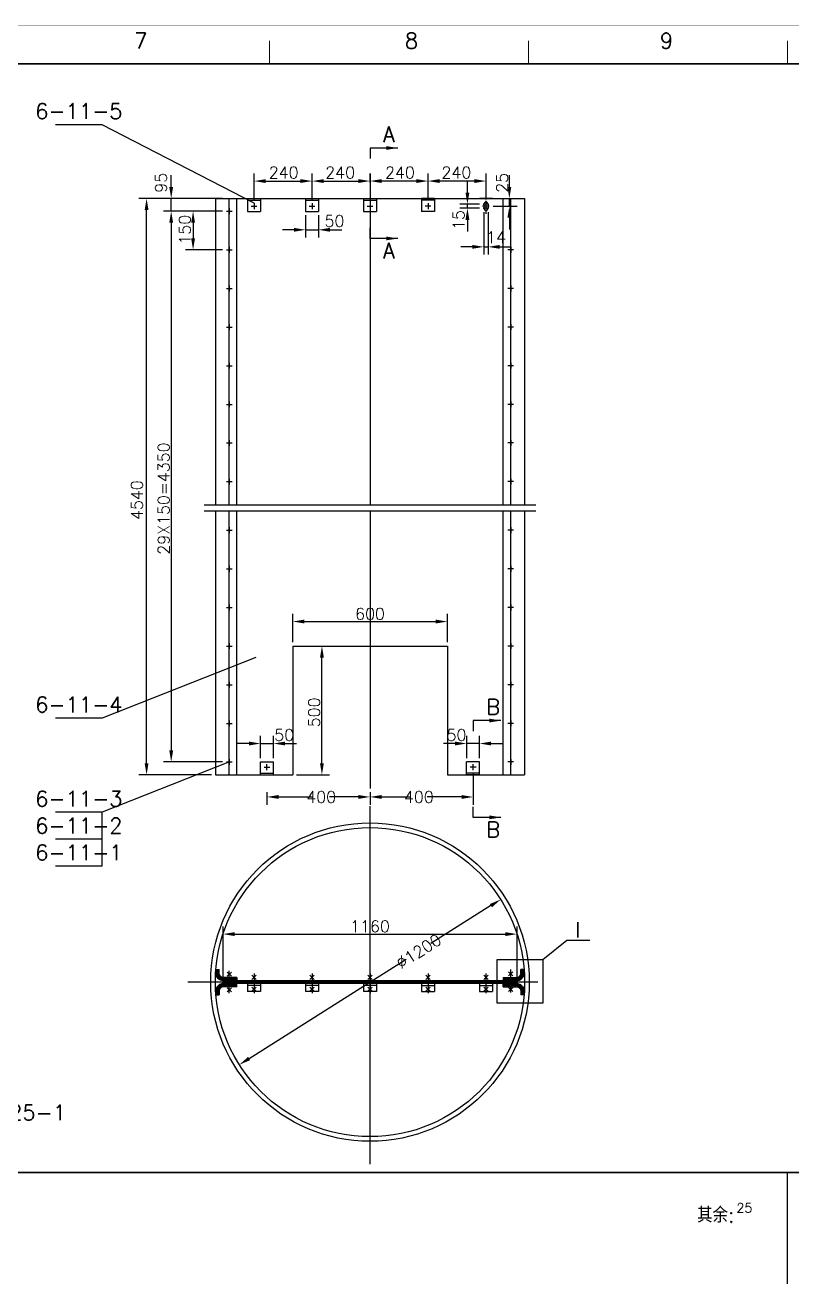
# Model space of a CAD drawing. Extents: x 49444 to 186345, y 41039 to 59803.
# Drawn here: x 114594 to 117569, y 52087 to 56948 of the extents above; entities that cross this region are included whole.
import ezdxf
from ezdxf.enums import TextEntityAlignment as Align

# ---------------------------------------------------------------- set-up
doc = ezdxf.new("R2010")
doc.units = 0
doc.header["$LTSCALE"] = 60
doc.header["$MEASUREMENT"] = 0
doc.header["$PDMODE"] = 3
doc.header["$PDSIZE"] = 0.001
doc.layers.get('0').update_dxf_attribs({"linetype": 'CONTINUOUS'})
doc.layers.get('DEFPOINTS').update_dxf_attribs({"linetype": 'CONTINUOUS'})
doc.styles.get("Standard").update_dxf_attribs({"font": 'txt.shx', "bigfont": 'hztxt.shx'})
doc.dimstyles.get("Standard").update_dxf_attribs({"dimtxt": 0.18, "dimasz": 0.18, "dimexe": 0.18, "dimexo": 0.0625, "dimgap": 0.09, "dimtad": 0, "dimtih": 1, "dimtoh": 1, "dimdec": 4, "dimzin": 0, "dimdsep": 46, "dimtxsty": 'Standard', "dimcen": 0.09, "dimadec": 0, "dimazin": 0, "dimtfac": 1, "dimtdec": 4, "dimtofl": 0, "dimtmove": 0, "dimatfit": 3, "dimfxl": 0, "dimtolj": 1, "dimtzin": 0, "dimarcsym": 0})
doc.dimstyles.new('STANDARD$0', dxfattribs={"dimtxt": 3, "dimasz": 3, "dimexe": 2, "dimexo": 1, "dimgap": 0.5, "dimtad": 1, "dimdec": 0, "dimzin": 0, "dimdsep": 46, "dimtxsty": 'Standard', "dimcen": 1, "dimclrd": 256, "dimclre": 256, "dimclrt": 256, "dimadec": 0, "dimazin": 0, "dimtfac": 1.5, "dimtdec": 3, "dimtix": 1, "dimtmove": 0, "dimatfit": 2, "dimfxl": 0, "dimtolj": 1, "dimarcsym": 0})

# ---------------------------------------------------------------- blocks, each defined once
blk = doc.blocks.new('*D196')
at = {"lineweight": -2}
for p, q in [((116473.1, 56319.7), (116473.1, 56364.7)), ((116413.2, 56274.7), (116503.1, 56274.7)), ((116473.1, 56244.7), (116473.1, 56274.7)), ((116409.7, 56244.7), (116503.1, 56244.7)), ((116473.1, 56199.7), (116473.1, 56154.7))]:
    blk.add_line(p, q, dxfattribs=at)
for points in [[(116465.6, 56319.7), (116480.6, 56319.7), (116473.1, 56274.7)], [(116465.6, 56199.7), (116480.6, 56199.7), (116473.1, 56244.7)]]:
    blk.add_solid(points)
at = {"layer": 'DEFPOINTS', "color": 0}
for p in [(116398.2, 56274.7), (116473.1, 56274.7), (116394.7, 56244.7)]:
    blk.add_point(p, dxfattribs=at)
at = {"insert": (116445.2, 56335.5), "char_height": 45, "attachment_point": 5, "rotation": 90}
blk.add_mtext('\\A1;25', dxfattribs=at)
blk = doc.blocks.new('*D195')
at = {"lineweight": -2}
for p, q in [((116374.4, 56221.7), (116374.4, 56056.9)), ((116390.4, 56221.7), (116390.4, 56056.9)), ((116329.4, 56086.9), (116284.4, 56086.9)), ((116374.4, 56086.9), (116390.4, 56086.9)), ((116435.4, 56086.9), (116480.4, 56086.9))]:
    blk.add_line(p, q, dxfattribs=at)
for points in [[(116329.4, 56094.4), (116329.4, 56079.4), (116374.4, 56086.9)], [(116435.4, 56094.4), (116435.4, 56079.4), (116390.4, 56086.9)]]:
    blk.add_solid(points)
at = {"layer": 'DEFPOINTS', "color": 0}
for p in [(116374.4, 56236.7), (116390.4, 56236.7), (116390.4, 56086.9)]:
    blk.add_point(p, dxfattribs=at)
at = {"insert": (116421.6, 56124.3), "char_height": 45, "attachment_point": 5}
blk.add_mtext('\\A1;14', dxfattribs=at)
blk = doc.blocks.new('*D194')
at = {"lineweight": -2}
for p, q in [((116310.3, 56297.7), (116310.3, 56342.7)), ((116356.7, 56252.7), (116280.3, 56252.7)), ((116310.3, 56236.7), (116310.3, 56252.7)), ((116356.7, 56236.7), (116280.3, 56236.7)), ((116310.3, 56191.7), (116310.3, 56146.7))]:
    blk.add_line(p, q, dxfattribs=at)
for points in [[(116302.8, 56297.7), (116317.8, 56297.7), (116310.3, 56252.7)], [(116302.8, 56191.7), (116317.8, 56191.7), (116310.3, 56236.7)]]:
    blk.add_solid(points)
at = {"layer": 'DEFPOINTS', "color": 0}
for p in [(116310.3, 56252.7), (116371.7, 56252.7), (116371.7, 56236.7)]:
    blk.add_point(p, dxfattribs=at)
at = {"insert": (116275.9, 56191.1), "char_height": 45, "attachment_point": 5, "rotation": 90}
blk.add_mtext('\\A1;15', dxfattribs=at)
blk = doc.blocks.new('*D168')
at = {"lineweight": -2}
for p, q in [((116332.4, 54040.5), (116332.4, 53920.8)), ((115932.4, 53969), (115932.4, 53920.8)), ((115977.4, 53950.8), (116089.4, 53950.8)), ((116287.4, 53950.8), (116154.3, 53950.8))]:
    blk.add_line(p, q, dxfattribs=at)
for points in [[(115977.4, 53958.3), (115977.4, 53943.3), (115932.4, 53950.8)], [(116287.4, 53958.3), (116287.4, 53943.3), (116332.4, 53950.8)]]:
    blk.add_solid(points)
at = {"layer": 'DEFPOINTS', "color": 0}
for p in [(116332.4, 54055.5), (115932.4, 53984), (115932.4, 53950.8)]:
    blk.add_point(p, dxfattribs=at)
at = {"insert": (116121.8, 53950.8), "char_height": 45, "attachment_point": 5}
blk.add_mtext('\\A1;400', dxfattribs=at)
blk = doc.blocks.new('*D167')
at = {"lineweight": -2}
for p, q in [((115532.4, 53969), (115532.4, 53920.8)), ((115932.4, 53969), (115932.4, 53920.8)), ((115577.4, 53950.8), (115710.5, 53950.8)), ((115887.4, 53950.8), (115775.4, 53950.8))]:
    blk.add_line(p, q, dxfattribs=at)
for points in [[(115577.4, 53958.3), (115577.4, 53943.3), (115532.4, 53950.8)], [(115887.4, 53958.3), (115887.4, 53943.3), (115932.4, 53950.8)]]:
    blk.add_solid(points)
at = {"layer": 'DEFPOINTS', "color": 0}
for p in [(115532.4, 53984), (115932.4, 53984), (115932.4, 53950.8)]:
    blk.add_point(p, dxfattribs=at)
at = {"insert": (115742.9, 53950.8), "char_height": 45, "attachment_point": 5}
blk.add_mtext('\\A1;400', dxfattribs=at)
blk = doc.blocks.new('*D166')
at = {"lineweight": -2}
for p, q in [((116262.4, 54158.3), (116217.4, 54158.3)), ((116307.4, 54101.7), (116307.4, 54188.3)), ((116357.4, 54158.3), (116307.4, 54158.3)), ((116357.4, 54101.7), (116357.4, 54188.3)), ((116402.4, 54158.3), (116447.4, 54158.3))]:
    blk.add_line(p, q, dxfattribs=at)
for points in [[(116262.4, 54165.8), (116262.4, 54150.8), (116307.4, 54158.3)], [(116402.4, 54165.8), (116402.4, 54150.8), (116357.4, 54158.3)]]:
    blk.add_solid(points)
at = {"layer": 'DEFPOINTS', "color": 0}
for p in [(116307.4, 54158.3), (116307.4, 54086.7), (116357.4, 54086.7)]:
    blk.add_point(p, dxfattribs=at)
at = {"insert": (116267.9, 54191.1), "char_height": 45, "attachment_point": 5}
blk.add_mtext('\\A1;50', dxfattribs=at)
blk = doc.blocks.new('*D165')
at = {"lineweight": -2}
for p, q in [((115462.4, 54158.3), (115417.4, 54158.3)), ((115507.4, 54101.7), (115507.4, 54188.3)), ((115507.4, 54158.3), (115557.4, 54158.3)), ((115557.4, 54101.7), (115557.4, 54188.3)), ((115602.4, 54158.3), (115647.4, 54158.3))]:
    blk.add_line(p, q, dxfattribs=at)
for points in [[(115462.4, 54165.8), (115462.4, 54150.8), (115507.4, 54158.3)], [(115602.4, 54165.8), (115602.4, 54150.8), (115557.4, 54158.3)]]:
    blk.add_solid(points)
at = {"layer": 'DEFPOINTS', "color": 0}
for p in [(115557.4, 54158.3), (115507.4, 54086.7), (115557.4, 54086.7)]:
    blk.add_point(p, dxfattribs=at)
at = {"insert": (115599.6, 54191.1), "char_height": 45, "attachment_point": 5}
blk.add_mtext('\\A1;50', dxfattribs=at)
blk = doc.blocks.new('*D164')
at = {"lineweight": -2}
for p, q in [((115647.4, 54536.7), (115775.8, 54536.7)), ((115745.8, 54081.7), (115745.8, 54491.7)), ((115647.4, 54036.7), (115775.8, 54036.7))]:
    blk.add_line(p, q, dxfattribs=at)
for points in [[(115738.3, 54491.7), (115753.3, 54491.7), (115745.8, 54536.7)], [(115738.3, 54081.7), (115753.3, 54081.7), (115745.8, 54036.7)]]:
    blk.add_solid(points)
at = {"layer": 'DEFPOINTS', "color": 0}
for p in [(115632.4, 54536.7), (115745.8, 54536.7), (115632.4, 54036.7)]:
    blk.add_point(p, dxfattribs=at)
at = {"insert": (115715.7, 54279.2), "char_height": 45, "attachment_point": 5, "rotation": 90}
blk.add_mtext('\\A1;500', dxfattribs=at)
blk = doc.blocks.new('*D163')
at = {"lineweight": -2}
for p, q in [((115632.4, 54551.7), (115632.4, 54662)), ((116232.4, 54551.7), (116232.4, 54662)), ((115677.4, 54632), (116187.4, 54632))]:
    blk.add_line(p, q, dxfattribs=at)
for points in [[(115677.4, 54639.5), (115677.4, 54624.5), (115632.4, 54632)], [(116187.4, 54639.5), (116187.4, 54624.5), (116232.4, 54632)]]:
    blk.add_solid(points)
at = {"layer": 'DEFPOINTS', "color": 0}
for p in [(116232.4, 54632), (115632.4, 54536.7), (116232.4, 54536.7)]:
    blk.add_point(p, dxfattribs=at)
at = {"insert": (115932.4, 54661.8), "char_height": 45, "attachment_point": 5}
blk.add_mtext('\\A1;600', dxfattribs=at)
blk = doc.blocks.new('*D148')
at = {"lineweight": -2}
for p, q in [((115362, 53251.9), (115362, 53448.2)), ((116502.9, 53251.9), (116502.9, 53448.2)), ((115407, 53418.2), (116457.9, 53418.2))]:
    blk.add_line(p, q, dxfattribs=at)
for points in [[(115407, 53425.7), (115407, 53410.7), (115362, 53418.2)], [(116457.9, 53425.7), (116457.9, 53410.7), (116502.9, 53418.2)]]:
    blk.add_solid(points)
at = {"layer": 'DEFPOINTS', "color": 0}
for p in [(116502.9, 53418.2), (115362, 53236.9), (116502.9, 53236.9)]:
    blk.add_point(p, dxfattribs=at)
at = {"insert": (115932.4, 53448.6), "char_height": 45, "attachment_point": 5}
blk.add_mtext('\\A1;1160', dxfattribs=at)
blk = doc.blocks.new('*D147')
at = {"color": 0, "lineweight": -2}
for p, q in [((116401.4, 53528.7), (116168.9, 53381.6)), ((115463.4, 52935.1), (116073.2, 53321))]:
    blk.add_line(p, q, dxfattribs=at)
at = {"color": 0}
for points in [[(116397.4, 53535), (116405.4, 53522.3), (116439.4, 53552.7)], [(115459.4, 52941.5), (115467.4, 52928.8), (115425.4, 52911.1)]]:
    blk.add_solid(points, dxfattribs=at)
at = {"layer": 'DEFPOINTS', "color": 0}
for p in [(116439.4, 53552.7), (115425.4, 52911.1)]:
    blk.add_point(p, dxfattribs=at)
at = {"color": 0, "insert": (116121.1, 53351.3), "char_height": 45, "attachment_point": 5, "rotation": 32.3244}
blk.add_mtext('\\A1;%%C1200', dxfattribs=at)
blk = doc.blocks.new('*D193')
at = {"lineweight": -2}
for p, q in [((115682.4, 56209.7), (115682.4, 56123.1)), ((115732.4, 56209.7), (115732.4, 56123.1)), ((115637.4, 56153.1), (115592.4, 56153.1)), ((115682.4, 56153.1), (115732.4, 56153.1)), ((115777.4, 56153.1), (115822.4, 56153.1))]:
    blk.add_line(p, q, dxfattribs=at)
for points in [[(115637.4, 56160.6), (115637.4, 56145.6), (115682.4, 56153.1)], [(115777.4, 56160.6), (115777.4, 56145.6), (115732.4, 56153.1)]]:
    blk.add_solid(points)
at = {"layer": 'DEFPOINTS', "color": 0}
for p in [(115682.4, 56224.7), (115732.4, 56224.7), (115732.4, 56153.1)]:
    blk.add_point(p, dxfattribs=at)
at = {"insert": (115794.5, 56187.3), "char_height": 45, "attachment_point": 5}
blk.add_mtext('\\A1;50', dxfattribs=at)
blk = doc.blocks.new('*D162')
at = {"lineweight": -2}
for p, q in [((115200.8, 56274.7), (115035.4, 56274.7)), ((115065.4, 54081.7), (115065.4, 56229.7)), ((115317.4, 54036.7), (115035.4, 54036.7))]:
    blk.add_line(p, q, dxfattribs=at)
for points in [[(115057.9, 56229.7), (115072.9, 56229.7), (115065.4, 56274.7)], [(115057.9, 54081.7), (115072.9, 54081.7), (115065.4, 54036.7)]]:
    blk.add_solid(points)
at = {"layer": 'DEFPOINTS', "color": 0}
for p in [(115065.4, 56274.7), (115215.8, 56274.7), (115332.4, 54036.7)]:
    blk.add_point(p, dxfattribs=at)
at = {"insert": (115027.8, 55103.3), "char_height": 45, "attachment_point": 5, "rotation": 90}
blk.add_mtext('\\A1;4540', dxfattribs=at)
blk = doc.blocks.new('*D161')
at = {"lineweight": -2}
for p, q in [((115291, 56225.3), (115131, 56225.3)), ((115161, 56180.3), (115161, 54131.6)), ((115360.2, 54086.6), (115131, 54086.6))]:
    blk.add_line(p, q, dxfattribs=at)
for points in [[(115153.5, 56180.3), (115168.5, 56180.3), (115161, 56225.3)], [(115153.5, 54131.6), (115168.5, 54131.6), (115161, 54086.6)]]:
    blk.add_solid(points)
at = {"layer": 'DEFPOINTS', "color": 0}
for p in [(115306, 56225.3), (115161, 54086.6), (115375.2, 54086.6)]:
    blk.add_point(p, dxfattribs=at)
at = {"insert": (115132, 55109.5), "char_height": 45, "attachment_point": 5, "rotation": 90}
blk.add_mtext('\\A1;29X150=4350', dxfattribs=at)
blk = doc.blocks.new('*D192')
at = {"lineweight": -2}
for p, q in [((115273, 56225.3), (115215.8, 56225.3)), ((115245.8, 56180.3), (115245.8, 56120.3)), ((115360.2, 56075.3), (115215.8, 56075.3))]:
    blk.add_line(p, q, dxfattribs=at)
for points in [[(115238.3, 56180.3), (115253.3, 56180.3), (115245.8, 56225.3)], [(115238.3, 56120.3), (115253.3, 56120.3), (115245.8, 56075.3)]]:
    blk.add_solid(points)
at = {"layer": 'DEFPOINTS', "color": 0}
for p in [(115288, 56225.3), (115245.8, 56075.3), (115375.2, 56075.3)]:
    blk.add_point(p, dxfattribs=at)
at = {"insert": (115213.8, 56153.4), "char_height": 45, "attachment_point": 5, "rotation": 90}
blk.add_mtext('\\A1;150', dxfattribs=at)
blk = doc.blocks.new('*D191')
at = {"lineweight": -2}
for p, q in [((115161, 56319.7), (115161, 56364.7)), ((115360.2, 56274.7), (115131, 56274.7)), ((115161, 56225.3), (115161, 56274.7)), ((115360.2, 56225.3), (115131, 56225.3)), ((115161, 56180.3), (115161, 56135.3))]:
    blk.add_line(p, q, dxfattribs=at)
for points in [[(115153.5, 56319.7), (115168.5, 56319.7), (115161, 56274.7)], [(115153.5, 56180.3), (115168.5, 56180.3), (115161, 56225.3)]]:
    blk.add_solid(points)
at = {"layer": 'DEFPOINTS', "color": 0}
for p in [(115161, 56274.7), (115375.2, 56274.7), (115375.2, 56225.3)]:
    blk.add_point(p, dxfattribs=at)
at = {"insert": (115121.5, 56335.8), "char_height": 45, "attachment_point": 5, "rotation": 90}
blk.add_mtext('\\A1;95', dxfattribs=at)
blk = doc.blocks.new('*D190')
at = {"lineweight": -2}
for p, q in [((116157.4, 56271), (116157.4, 56372.3)), ((116337.4, 56342.3), (116202.4, 56342.3)), ((116382.4, 56271), (116382.4, 56372.3))]:
    blk.add_line(p, q, dxfattribs=at)
for points in [[(116202.4, 56349.8), (116202.4, 56334.8), (116157.4, 56342.3)], [(116337.4, 56349.8), (116337.4, 56334.8), (116382.4, 56342.3)]]:
    blk.add_solid(points)
at = {"layer": 'DEFPOINTS', "color": 0}
for p in [(116157.4, 56342.3), (116157.4, 56256), (116382.4, 56256)]:
    blk.add_point(p, dxfattribs=at)
at = {"insert": (116267.5, 56375.4), "char_height": 45, "attachment_point": 5}
blk.add_mtext('\\A1;240', dxfattribs=at)
blk = doc.blocks.new('*D189')
at = {"lineweight": -2}
for p, q in [((115932.4, 56336.7), (115932.4, 56372.3)), ((116112.4, 56342.3), (115977.4, 56342.3)), ((116157.4, 56357.3), (116157.4, 56372.3))]:
    blk.add_line(p, q, dxfattribs=at)
for points in [[(115977.4, 56349.8), (115977.4, 56334.8), (115932.4, 56342.3)], [(116112.4, 56349.8), (116112.4, 56334.8), (116157.4, 56342.3)]]:
    blk.add_solid(points)
at = {"layer": 'DEFPOINTS', "color": 0}
for p in [(115932.4, 56342.3), (116157.4, 56342.3), (115932.4, 56321.7)]:
    blk.add_point(p, dxfattribs=at)
at = {"insert": (116048.5, 56375.4), "char_height": 45, "attachment_point": 5}
blk.add_mtext('\\A1;240', dxfattribs=at)
blk = doc.blocks.new('*D188')
at = {"lineweight": -2}
for p, q in [((115707.4, 56357.3), (115707.4, 56372.3)), ((115752.4, 56342.3), (115887.4, 56342.3)), ((115932.4, 56357.3), (115932.4, 56372.3))]:
    blk.add_line(p, q, dxfattribs=at)
for points in [[(115752.4, 56349.8), (115752.4, 56334.8), (115707.4, 56342.3)], [(115887.4, 56349.8), (115887.4, 56334.8), (115932.4, 56342.3)]]:
    blk.add_solid(points)
at = {"layer": 'DEFPOINTS', "color": 0}
for p in [(115707.4, 56342.3), (115932.4, 56342.3), (115932.4, 56342.3)]:
    blk.add_point(p, dxfattribs=at)
at = {"insert": (115816.3, 56375.4), "char_height": 45, "attachment_point": 5}
blk.add_mtext('\\A1;240', dxfattribs=at)
blk = doc.blocks.new('*D187')
at = {"lineweight": -2}
for p, q in [((115482.4, 56271), (115482.4, 56372.3)), ((115527.4, 56342.3), (115662.4, 56342.3)), ((115707.4, 56271), (115707.4, 56372.3))]:
    blk.add_line(p, q, dxfattribs=at)
for points in [[(115527.4, 56349.8), (115527.4, 56334.8), (115482.4, 56342.3)], [(115662.4, 56349.8), (115662.4, 56334.8), (115707.4, 56342.3)]]:
    blk.add_solid(points)
at = {"layer": 'DEFPOINTS', "color": 0}
for p in [(115707.4, 56342.3), (115482.4, 56256), (115707.4, 56256)]:
    blk.add_point(p, dxfattribs=at)
at = {"insert": (115597.2, 56375.4), "char_height": 45, "attachment_point": 5}
blk.add_mtext('\\A1;240', dxfattribs=at)

msp = doc.modelspace()

# ---------------------------------------------------------------- hatches: boundary and pattern name
h = msp.add_hatch()
h.set_pattern_fill('ANSI37', color=256, scale=30, angle=90, style=0)
h.set_pattern_definition([(225, (137320.1683, 110024.5112), (-2.65165043, 2.65165043), []), (135, (137320.1683, 110024.5112), (2.65165043, 2.65165043), [])])
h.paths.add_polyline_path([(115364.620634, 53245.559836), (115386.473718, 53245.559836), (115386.473718, 53236.888138), (115364.607833, 53236.888138, -0.4098406324), (115333.455447, 53267.848199, -0.0054695776), (115334.385454, 53280.941916), (115342.300611, 53280.941916), (115342.300611, 53267.911563, 0.414629365)])
h.paths.add_polyline_path([(115386.473718, 53236.888138), (115386.473718, 53245.559836), (115415.316723, 53245.559836), (115415.316723, 53236.888138)])
h = msp.add_hatch()
h.set_pattern_fill('ANSI31', color=256, scale=40, angle=90, style=0)
h.set_pattern_definition([(225, (137320.1683, 110024.511), (-3.5355339, 3.5355339), [])])
h.paths.add_polyline_path([(115342.300611, 53267.848199), (115342.300611, 53280.941916), (115346.62703, 53280.941916), (115346.62703, 53267.943159, 0.4149863578), (115364.627004, 53249.895643), (115386.473718, 53249.895643), (115386.473718, 53245.559836), (115364.620634, 53245.559836, -0.4137978819)])
h.paths.add_polyline_path([(115415.316723, 53249.895643), (115415.316723, 53245.559836), (115386.473718, 53245.559836), (115386.473718, 53249.895643)])
h = msp.add_hatch()
h.set_pattern_fill('ANSI31', color=256, scale=40, angle=90, style=0)
h.set_pattern_definition([(315, (94544.5854, 110024.511), (3.5355339, 3.5355339), [])])
h.paths.add_polyline_path([(116522.453102, 53267.848199), (116522.453102, 53280.941916), (116518.126683, 53280.941916), (116518.126683, 53267.943159, -0.4149863578), (116500.12671, 53249.895643), (116478.279995, 53249.895643), (116478.279995, 53245.559836), (116500.13308, 53245.559836, 0.4137978819)])
h.paths.add_polyline_path([(116449.436991, 53249.895643), (116449.436991, 53245.559836), (116478.279995, 53245.559836), (116478.279995, 53249.895643)])
h = msp.add_hatch()
h.set_pattern_fill('ANSI37', color=256, scale=30, angle=90, style=0)
h.set_pattern_definition([(315, (94544.5854, 110024.5112), (2.65165043, 2.65165043), []), (45, (94544.5854, 110024.5112), (-2.65165043, 2.65165043), [])])
h.paths.add_polyline_path([(116500.13308, 53245.559836), (116478.279995, 53245.559836), (116478.279995, 53236.888138), (116500.14588, 53236.888138, 0.4098406324), (116531.298267, 53267.848199, 0.0054695776), (116530.368259, 53280.941916), (116522.453102, 53280.941916), (116522.453102, 53267.911563, -0.414629365)])
h.paths.add_polyline_path([(116478.279995, 53236.888138), (116478.279995, 53245.559836), (116449.436991, 53245.559836), (116449.436991, 53236.888138)])
h = msp.add_hatch()
h.set_pattern_fill('ANSI37', color=256, scale=30, angle=90, style=0)
h.set_pattern_definition([(135, (137320.1683, -3560.735), (-2.65165043, -2.65165043), []), (225, (137320.1683, -3560.735), (2.65165043, -2.65165043), [])])
h.paths.add_polyline_path([(115364.620634, 53218.21644), (115386.473718, 53218.21644), (115386.473718, 53226.888138), (115364.607833, 53226.888138, 0.4098406324), (115333.455447, 53195.928077, 0.0054695776), (115334.385454, 53182.83436), (115342.300611, 53182.83436), (115342.300611, 53195.864713, -0.414629365)])
h.paths.add_polyline_path([(115386.473718, 53226.888138), (115386.473718, 53218.21644), (115415.316723, 53218.21644), (115415.316723, 53226.888138)])
h = msp.add_hatch()
h.set_pattern_fill('ANSI31', color=256, scale=40, angle=90, style=0)
h.set_pattern_definition([(135, (137320.1683, -3560.735), (-3.5355339, -3.5355339), [])])
h.paths.add_polyline_path([(115342.300611, 53195.928077), (115342.300611, 53182.83436), (115346.62703, 53182.83436), (115346.62703, 53195.833117, -0.4149863578), (115364.627004, 53213.880633), (115386.473718, 53213.880633), (115386.473718, 53218.21644), (115364.620634, 53218.21644, 0.4137978819)])
h.paths.add_polyline_path([(115415.316723, 53213.880633), (115415.316723, 53218.21644), (115386.473718, 53218.21644), (115386.473718, 53213.880633)])
h = msp.add_hatch()
h.set_pattern_fill('ANSI37', color=256, scale=30, angle=90, style=0)
h.set_pattern_definition([(45, (94544.5854, -3560.735), (2.65165043, -2.65165043), []), (315, (94544.5854, -3560.735), (-2.65165043, -2.65165043), [])])
h.paths.add_polyline_path([(116500.13308, 53218.21644), (116478.279995, 53218.21644), (116478.279995, 53226.888138), (116500.14588, 53226.888138, -0.4098406324), (116531.298267, 53195.928077, -0.0054695776), (116530.368259, 53182.83436), (116522.453102, 53182.83436), (116522.453102, 53195.864713, 0.414629365)])
h.paths.add_polyline_path([(116478.279995, 53226.888138), (116478.279995, 53218.21644), (116449.436991, 53218.21644), (116449.436991, 53226.888138)])
h = msp.add_hatch()
h.set_pattern_fill('ANSI31', color=256, scale=40, angle=90, style=0)
h.set_pattern_definition([(45, (94544.5854, -3560.735), (3.5355339, -3.5355339), [])])
h.paths.add_polyline_path([(116522.453102, 53195.928077), (116522.453102, 53182.83436), (116518.126683, 53182.83436), (116518.126683, 53195.833117, 0.4149863578), (116500.12671, 53213.880633), (116478.279995, 53213.880633), (116478.279995, 53218.21644), (116500.13308, 53218.21644, -0.4137978819)])
h.paths.add_polyline_path([(116449.436991, 53213.880633), (116449.436991, 53218.21644), (116478.279995, 53218.21644), (116478.279995, 53213.880633)])

# ---------------------------------------------------------------- linework, layer by layer
for p, q in [((114892.660819, 56561.179185), (114712.660819, 56561.179185)), ((115482.376857, 56255.987911), (114892.660819, 56561.179185)), ((115932.376857, 56470.670198), (115932.376857, 56429.374841)), ((115932.376857, 56372.31917), (115932.376857, 55085.034913)), ((115332.376857, 56274.737911), (115332.376857, 55085.034913)), ((115332.376857, 56274.737911), (116532.376857, 56274.737911)), ((115386.473718, 55085.034913), (115386.473718, 56274.737911)), ((115415.316723, 55085.034913), (115415.316723, 56274.737911)), ((115457.376857, 56274.737911), (115457.376857, 56224.737911)), ((115457.376857, 56274.737911), (115507.376857, 56274.737911)), ((115457.376857, 56268.737911), (115507.376857, 56268.737911)), ((115482.376857, 56255.987911), (115482.376857, 56233.487911)), ((115507.376857, 56274.737911), (115507.376857, 56224.737911)), ((115682.376857, 56274.737911), (115732.376857, 56274.737911)), ((115682.376857, 56274.737911), (115682.376857, 56224.737911)), ((115682.376857, 56268.737911), (115732.376857, 56268.737911)), ((115707.376857, 56255.987911), (115707.376857, 56233.487911)), ((115732.376857, 56274.737911), (115732.376857, 56224.737911)), ((115907.376857, 56274.737911), (115957.376857, 56274.737911)), ((115907.376857, 56274.737911), (115907.376857, 56224.737911)), ((115907.376857, 56268.737911), (115957.376857, 56268.737911)), ((115932.376857, 56255.987911), (115932.376857, 56233.487911)), ((115957.376857, 56274.737911), (115957.376857, 56224.737911)), ((116132.376857, 56274.737911), (116132.376857, 56224.737911)), ((116182.376857, 56274.737911), (116132.376857, 56274.737911)), ((116182.376857, 56268.737911), (116132.376857, 56268.737911)), ((116157.376857, 56255.987911), (116157.376857, 56233.487911)), ((116182.376857, 56274.737911), (116182.376857, 56224.737911)), ((116407.376857, 56274.737911), (116357.376857, 56274.737911)), ((116392.485099, 56252.737911), (116371.652878, 56252.737911)), ((116374.376857, 56252.737911), (116374.376857, 56236.737911)), ((116382.376857, 56265.881543), (116382.376857, 56215.256842)), ((116390.376857, 56252.737911), (116390.376857, 56236.737911)), ((116449.436991, 55085.034913), (116449.436991, 56274.737911)), ((116478.279995, 55085.034913), (116478.279995, 56274.737911)), ((116532.376857, 56274.737911), (116532.376857, 55085.034913)), ((115375.223718, 56225.279232), (115397.723718, 56225.279232)), ((115386.473718, 56236.529232), (115386.473718, 56214.029232)), ((115457.376857, 56224.737911), (115507.376857, 56224.737911)), ((115471.126857, 56244.737911), (115493.626857, 56244.737911)), ((115682.376857, 56224.737911), (115732.376857, 56224.737911)), ((115696.126857, 56244.737911), (115718.626857, 56244.737911)), ((115907.376857, 56224.737911), (115957.376857, 56224.737911)), ((115921.126857, 56244.737911), (115943.626857, 56244.737911)), ((116182.376857, 56224.737911), (116132.376857, 56224.737911)), ((116168.626857, 56244.737911), (116146.126857, 56244.737911)), ((116394.735099, 56244.737911), (116369.402878, 56244.737911)), ((116392.485099, 56236.737911), (116371.652878, 56236.737911)), ((115932.376857, 56119.463585), (115932.376857, 56160.758941)), ((115375.223718, 56075.279232), (115397.723718, 56075.279232)), ((115386.473718, 56086.529232), (115386.473718, 56064.029232)), ((116489.529995, 56075.279232), (116467.029995, 56075.279232)), ((116478.279995, 56086.529232), (116478.279995, 56064.029232)), ((115375.223718, 55925.279232), (115397.723718, 55925.279232)), ((115386.473718, 55936.529232), (115386.473718, 55914.029232)), ((116489.529995, 55925.279232), (116467.029995, 55925.279232)), ((116478.279995, 55936.529232), (116478.279995, 55914.029232)), ((115375.223718, 55775.279232), (115397.723718, 55775.279232)), ((115386.473718, 55786.529232), (115386.473718, 55764.029232)), ((116489.529995, 55775.279232), (116467.029995, 55775.279232)), ((116478.279995, 55786.529232), (116478.279995, 55764.029232)), ((115375.223718, 55625.279232), (115397.723718, 55625.279232)), ((115386.473718, 55636.529232), (115386.473718, 55614.029232)), ((116489.529995, 55625.279232), (116467.029995, 55625.279232)), ((116478.279995, 55636.529232), (116478.279995, 55614.029232)), ((115375.223718, 55475.279232), (115397.723718, 55475.279232)), ((115386.473718, 55486.529232), (115386.473718, 55464.029232)), ((116489.529995, 55475.279232), (116467.029995, 55475.279232)), ((116478.279995, 55486.529232), (116478.279995, 55464.029232)), ((115375.223718, 55325.279232), (115397.723718, 55325.279232)), ((115386.473718, 55336.529232), (115386.473718, 55314.029232)), ((116489.529995, 55325.279232), (116467.029995, 55325.279232)), ((116478.279995, 55336.529232), (116478.279995, 55314.029232)), ((115386.473718, 55186.529232), (115386.473718, 55164.029232)), ((116478.279995, 55186.529232), (116478.279995, 55164.029232)), ((115375.223718, 55175.279232), (115397.723718, 55175.279232)), ((116489.529995, 55175.279232), (116467.029995, 55175.279232)), ((115289.475776, 55085.034913), (116575.277937, 55085.034913)), ((115289.475776, 55062.034913), (116575.277937, 55062.034913)), ((115332.376857, 55062.034913), (115332.376857, 54036.712525)), ((115386.473718, 54036.712525), (115386.473718, 55062.034913)), ((115415.316723, 54036.712525), (115415.316723, 55062.034913)), ((115932.376857, 55062.034913), (115932.376857, 53984.00803)), ((116449.436991, 54036.712525), (116449.436991, 55062.034913)), ((116478.279995, 54036.712525), (116478.279995, 55062.034913)), ((116532.376857, 55062.034913), (116532.376857, 54036.712525)), ((115375.223718, 54986.592744), (115397.723718, 54986.592744)), ((115386.473718, 54997.842744), (115386.473718, 54975.342744)), ((116489.529995, 54986.592744), (116467.029995, 54986.592744)), ((116478.279995, 54997.842744), (116478.279995, 54975.342744)), ((115375.223718, 54836.592744), (115397.723718, 54836.592744)), ((115386.473718, 54847.842744), (115386.473718, 54825.342744)), ((116489.529995, 54836.592744), (116467.029995, 54836.592744)), ((116478.279995, 54847.842744), (116478.279995, 54825.342744)), ((115386.473718, 54697.842744), (115386.473718, 54675.342744)), ((116478.279995, 54697.842744), (116478.279995, 54675.342744)), ((115375.223718, 54686.592744), (115397.723718, 54686.592744)), ((116489.529995, 54686.592744), (116467.029995, 54686.592744)), ((115386.473718, 54547.842744), (115386.473718, 54525.342744)), ((116478.279995, 54547.842744), (116478.279995, 54525.342744)), ((115375.223718, 54536.592744), (115397.723718, 54536.592744)), ((115632.376857, 54536.712525), (115632.376857, 54036.712525)), ((115632.376857, 54536.712525), (116232.376857, 54536.712525)), ((116232.376857, 54536.712525), (116232.376857, 54036.712525)), ((116489.529995, 54536.592744), (116467.029995, 54536.592744)), ((115489.901103, 54492.033299), (114892.660819, 54256.798561)), ((115386.473718, 54397.842744), (115386.473718, 54375.342744)), ((116478.279995, 54397.842744), (116478.279995, 54375.342744)), ((115375.223718, 54386.592744), (115397.723718, 54386.592744)), ((116489.529995, 54386.592744), (116467.029995, 54386.592744)), ((114892.660819, 54256.798561), (114712.660819, 54256.798561)), ((115375.223718, 54236.592744), (115397.723718, 54236.592744)), ((115386.473718, 54247.842744), (115386.473718, 54225.342744)), ((116332.376857, 54247.45383), (116332.376857, 54206.158474)), ((116489.529995, 54236.592744), (116467.029995, 54236.592744)), ((116478.279995, 54247.842744), (116478.279995, 54225.342744)), ((115386.853461, 54086.579281), (114892.660819, 53891.202579)), ((115375.223718, 54086.592744), (115397.723718, 54086.592744)), ((115386.473718, 54097.842744), (115386.473718, 54075.342744)), ((115507.376857, 54036.712525), (115507.376857, 54086.712525)), ((115507.376857, 54086.712525), (115557.376857, 54086.712525)), ((115521.126857, 54066.712525), (115543.626857, 54066.712525)), ((115532.376857, 54055.462525), (115532.376857, 54077.962525)), ((115557.376857, 54036.712525), (115557.376857, 54086.712525)), ((116357.376857, 54086.712525), (116307.376857, 54086.712525)), ((116307.376857, 54036.712525), (116307.376857, 54086.712525)), ((116343.626857, 54066.712525), (116321.126857, 54066.712525)), ((116332.376857, 54055.462525), (116332.376857, 54077.962525)), ((116357.376857, 54036.712525), (116357.376857, 54086.712525)), ((116489.529995, 54086.592744), (116467.029995, 54086.592744)), ((116478.279995, 54097.842744), (116478.279995, 54075.342744)), ((115332.376857, 54036.712525), (115632.376857, 54036.712525)), ((115507.376857, 54042.712525), (115557.376857, 54042.712525)), ((115507.376857, 54036.712525), (115557.376857, 54036.712525)), ((116232.376857, 54036.712525), (116532.376857, 54036.712525)), ((116357.376857, 54042.712525), (116307.376857, 54042.712525)), ((116357.376857, 54036.712525), (116307.376857, 54036.712525)), ((115932.376857, 52525.368565), (115932.376857, 53915.22714)), ((116332.376857, 53871.64623), (116332.376857, 53912.941586)), ((114892.660819, 53891.202579), (114712.660819, 53891.202579)), ((114892.660819, 53682.290674), (114892.660819, 53891.202579)), ((114892.660819, 53786.746527), (114712.660819, 53786.746527)), ((114892.660819, 53682.290674), (114712.660819, 53682.290674)), ((115333.455844, 53267.812533), (115334.381222, 53280.890289)), ((115334.385454, 53280.941916), (115346.62703, 53280.941916)), ((115342.300611, 53267.848199), (115342.300611, 53280.941916)), ((115346.62703, 53267.848199), (115346.62703, 53280.941916)), ((116478.279995, 53190.875135), (116478.279995, 53280.989585)), ((116530.368259, 53280.941916), (116518.126683, 53280.941916)), ((116518.126683, 53267.848199), (116518.126683, 53280.941916)), ((116522.453102, 53267.848199), (116522.453102, 53280.941916)), ((116531.298267, 53267.848199), (116530.372492, 53280.890289)), ((116583.943294, 53231.888138), (115225.391988, 53231.888138)), ((115361.989955, 53226.888138), (115361.989955, 53236.888138)), ((116502.928218, 53236.888138), (115361.989955, 53236.888138)), ((115378.518767, 53254.64461), (115394.42867, 53270.554513)), ((115378.518767, 53270.554513), (115394.42867, 53254.64461)), ((115386.473718, 53189.368437), (115386.473718, 53275.374253)), ((115474.421906, 53258.36841), (115490.331808, 53242.458507)), ((115474.421906, 53242.458507), (115490.331808, 53258.36841)), ((115482.376857, 53265.135712), (115482.376857, 53188.926016)), ((115699.421906, 53258.36841), (115715.331808, 53242.458507)), ((115699.421906, 53242.458507), (115715.331808, 53258.36841)), ((115707.376857, 53265.135712), (115707.376857, 53188.926016)), ((115924.421906, 53242.458507), (115940.331808, 53258.36841)), ((115924.421906, 53258.36841), (115940.331808, 53242.458507)), ((115932.376857, 53265.135712), (115932.376857, 53188.926016)), ((116165.331808, 53242.458507), (116149.421906, 53258.36841)), ((116165.331808, 53258.36841), (116149.421906, 53242.458507)), ((116157.376857, 53265.135712), (116157.376857, 53188.926016)), ((116390.331808, 53242.458507), (116374.421906, 53258.36841)), ((116390.331808, 53258.36841), (116374.421906, 53242.458507)), ((116382.376857, 53265.135712), (116382.376857, 53188.926016)), ((116486.234947, 53271.823911), (116470.325044, 53255.914008)), ((116486.234947, 53255.914008), (116470.325044, 53271.823911)), ((116502.928218, 53226.888138), (116502.928218, 53236.888138)), ((115333.455844, 53195.963743), (115334.381222, 53182.885987)), ((115334.385454, 53182.83436), (115346.62703, 53182.83436)), ((115342.300611, 53195.928077), (115342.300611, 53182.83436)), ((115346.62703, 53195.928077), (115346.62703, 53182.83436)), ((116502.928218, 53226.888138), (115361.989955, 53226.888138)), ((115378.518767, 53209.592056), (115394.42867, 53193.682154)), ((115378.518767, 53193.682154), (115394.42867, 53209.592056)), ((115457.376857, 53226.888138), (115457.376857, 53195.888128)), ((115507.376857, 53218.60347), (115457.376857, 53218.60347)), ((115507.376857, 53195.888128), (115457.376857, 53195.888128)), ((115474.421906, 53196.573229), (115490.331808, 53212.483132)), ((115474.421906, 53212.483132), (115490.331808, 53196.573229)), ((115507.376857, 53226.888138), (115507.376857, 53195.888128)), ((115682.376857, 53226.888138), (115682.376857, 53195.888128)), ((115732.376857, 53218.60347), (115682.376857, 53218.60347)), ((115732.376857, 53195.888128), (115682.376857, 53195.888128)), ((115699.421906, 53196.573229), (115715.331808, 53212.483132)), ((115699.421906, 53212.483132), (115715.331808, 53196.573229)), ((115732.376857, 53226.888138), (115732.376857, 53195.888128)), ((115907.376857, 53226.888138), (115907.376857, 53195.888128)), ((115957.376857, 53218.60347), (115907.376857, 53218.60347)), ((115957.376857, 53195.888128), (115907.376857, 53195.888128)), ((115924.421906, 53212.483132), (115940.331808, 53196.573229)), ((115924.421906, 53196.573229), (115940.331808, 53212.483132)), ((115957.376857, 53226.888138), (115957.376857, 53195.888128)), ((116132.376857, 53226.888138), (116132.376857, 53195.888128)), ((116132.376857, 53218.60347), (116182.376857, 53218.60347)), ((116132.376857, 53195.888128), (116182.376857, 53195.888128)), ((116165.331808, 53212.483132), (116149.421906, 53196.573229)), ((116165.331808, 53196.573229), (116149.421906, 53212.483132)), ((116182.376857, 53226.888138), (116182.376857, 53195.888128)), ((116357.376857, 53226.888138), (116357.376857, 53195.888128)), ((116357.376857, 53218.60347), (116407.376857, 53218.60347)), ((116357.376857, 53195.888128), (116407.376857, 53195.888128)), ((116390.331808, 53212.483132), (116374.421906, 53196.573229)), ((116390.331808, 53196.573229), (116374.421906, 53212.483132)), ((116407.376857, 53226.888138), (116407.376857, 53195.888128)), ((116486.234947, 53195.104431), (116470.325044, 53211.014334)), ((116486.234947, 53211.014334), (116470.325044, 53195.104431)), ((116518.126683, 53195.928077), (116518.126683, 53182.83436)), ((116530.368259, 53182.83436), (116518.126683, 53182.83436)), ((116522.453102, 53195.928077), (116522.453102, 53182.83436)), ((116531.298267, 53195.928077), (116530.372492, 53182.885987)), ((111507.114363, 52492.459655), (120582.114372, 52492.459655)), ((117552.114367, 48187.459655), (117552.114367, 52492.459655))]:
    msp.add_line(p, q)
at = {"const_width": 1.5}
msp.add_lwpolyline([(108117.114376, 48037.459655), (120732.114376, 48037.459655), (120732.114376, 56947.459655), (108117.114376, 56947.459655), (108117.114376, 48037.459655, 1.9635677679)], format="xyb", dxfattribs=at)
for points, const_width in [([(115542.114376, 56887.459655), (115542.114376, 56797.459655)], 4.5), ([(116547.114376, 56887.459655), (116547.114376, 56797.459655)], 4.5), ([(117552.114376, 56887.459655), (117552.114376, 56797.459655)], 4.5), ([(108492.114376, 48187.459655), (120582.114376, 48187.459655), (120582.114376, 56797.459655), (108492.114376, 56797.459655), (108492.114376, 48187.459655)], 7.5), ([(114537.114372, 52492.459648), (120582.114372, 52492.459648)], 7.5)]:
    msp.add_lwpolyline(points, dxfattribs=dict(const_width=const_width))
for points in [[(116602.526454, 53319.414471), (116695.427337, 53394.334341), (116785.427337, 53394.334341)], [(115364.620616, 53245.559836), (115415.316723, 53245.559836)], [(115415.316723, 53249.895643), (115364.626991, 53249.895643)], [(115415.316723, 53249.895643), (115415.316723, 53236.888138)], [(116449.436991, 53249.895643), (116500.126722, 53249.895643)], [(116449.436991, 53249.895643), (116449.436991, 53236.888138)], [(116500.133097, 53245.559836), (116449.436991, 53245.559836)], [(115364.620616, 53218.21644), (115415.316723, 53218.21644)], [(115415.316723, 53213.880633), (115364.626991, 53213.880633)], [(115415.316723, 53213.880633), (115415.316723, 53226.888138)], [(116449.436991, 53213.880633), (116449.436991, 53226.888138)], [(116500.133097, 53218.21644), (116449.436991, 53218.21644)], [(116449.436991, 53213.880633), (116500.126722, 53213.880633)]]:
    msp.add_lwpolyline(points)
msp.add_lwpolyline([(116425.659468, 53319.414471), (116602.526454, 53319.414471), (116602.526454, 53150.428379), (116425.659468, 53150.428379)], close=True)
for points in [[(115364.607833, 53236.888138, -0.4098406324), (115333.455447, 53267.848199, -0.4142133318)], [(115364.620616, 53245.559836, -0.4146291347), (115342.300611, 53267.911563, -0.4146291347)], [(115364.626991, 53249.895643, -0.4149861579), (115346.62703, 53267.943159, -0.4149861579)], [(116500.126722, 53249.895643, 0.4149861579), (116518.126683, 53267.943159, 0.4149861579)], [(116500.133097, 53245.559836, 0.4146291347), (116522.453102, 53267.911563, 0.4146291347)], [(116500.14588, 53236.888138, 0.4098406324), (116531.298267, 53267.848199, 0.4142133318)], [(115364.607833, 53226.888138, 0.4098406324), (115333.455447, 53195.928077, 0.4142133318)], [(115364.620616, 53218.21644, 0.4146291347), (115342.300611, 53195.864713, 0.4146291347)], [(115364.626991, 53213.880633, 0.4149861579), (115346.62703, 53195.833117, 0.4149861579)], [(116500.126722, 53213.880633, -0.4149861579), (116518.126683, 53195.833117, -0.4149861579)], [(116500.133097, 53218.21644, -0.4146291347), (116522.453102, 53195.864713, -0.4146291347)], [(116500.14588, 53226.888138, -0.4098406324), (116531.298267, 53195.928077, -0.4142133318)]]:
    msp.add_lwpolyline(points, format="xyb")
for radius in [617.999992, 599.999992]:
    msp.add_circle((115932.376857, 53231.888138), radius)
for centre, start, end in [((116382.376857, 56252.737911), 0, 180), ((116382.376857, 56236.737911), 180, 0)]:
    msp.add_arc(centre, 8, start, end)

# ---------------------------------------------------------------- texts
for s, height, p in [('7', 60, (115017.114376, 56857.459655)), ('8', 60, (116067.114376, 56857.459655)), ('9', 60, (117057.114376, 56857.459655)), ('A', 60, (115982.823866, 56494.030686)), ('A', 60, (115982.823866, 56041.973633)), ('B', 60, (116382.823866, 54270.814319)), ('B', 60, (116382.823866, 53794.156278)), ('H20-1125-1', 60, (114202.858051, 52695.165561)), ('其余:', 59.94, (117201.560641, 52297.905645))]:
    msp.add_text(s, height=height).set_placement(p)
for s, p in [('6-11-5', (114802.660819, 56583.679185)), ('6-11-4', (114802.660819, 54279.298561)), ('6-11-3', (114802.660819, 53913.702579)), ('6-11-2', (114802.660819, 53809.246527)), ('6-11-1', (114802.660819, 53704.790674)), ('I', (116738.936225, 53404.446928))]:
    msp.add_text(s, height=60).set_placement(p, align=Align.CENTER)
msp.add_text('25', height=35.964).set_placement((117415.721145, 52337.373953), align=Align.RIGHT)

# ---------------------------------------------------------------- dimensions: what is measured, and where the dimension line sits
for base, p1, p2, text, override, picture, middle in [((115707.376857, 56342.31917), (115482.376857, 56255.987911), (115707.376857, 56255.987911), '240', {"dimscale": 15, "dimgap": 0.1, "dimdec": 2, "dimcen": 3, "dimtdec": 2, "dimtmove": 2, "dimatfit": 3}, '*D187', (115597.211836, 56375.392083)), ((115932.376857, 56342.31917), (115707.376857, 56342.31917), (115932.376857, 56342.31917), '240', {"dimscale": 15, "dimgap": 0.1, "dimdec": 2, "dimcen": 3, "dimtdec": 2, "dimtmove": 2, "dimatfit": 3}, '*D188', (115816.25919, 56375.392083)), ((115732.376857, 56153.102433), (115682.376857, 56224.737911), (115732.376857, 56224.737911), '50', {"dimscale": 15, "dimgap": 0.1, "dimdec": 2, "dimcen": 3, "dimtdec": 2, "dimtmove": 2, "dimatfit": 3}, '*D193', (115794.454338, 56187.272574)), ((116390.376857, 56086.887413), (116374.376857, 56236.737911), (116390.376857, 56236.737911), '14', {"dimscale": 15, "dimgap": 0.1, "dimcen": 3, "dimtdec": 2, "dimtmove": 2, "dimatfit": 3}, '*D195', (116421.643004, 56124.312963)), ((116232.376857, 54632.028591), (115632.376857, 54536.712525), (116232.376857, 54536.712525), '600', {"dimscale": 15, "dimgap": 0.1, "dimcen": 3, "dimtdec": 2, "dimtmove": 2, "dimatfit": 3}, '*D163', (115932.376857, 54661.772527)), ((115557.376857, 54158.348003), (115507.376857, 54086.712525), (115557.376857, 54086.712525), '50', {"dimscale": 15, "dimgap": 0.1, "dimdec": 2, "dimcen": 3, "dimtdec": 2, "dimtmove": 2, "dimatfit": 3}, '*D165', (115599.565851, 54191.075936)), ((115932.376857, 53950.815531), (115532.376857, 53984.00803), (115932.376857, 53984.00803), '400', {"dimscale": 15, "dimgap": 0.1, "dimcen": 3, "dimtdec": 2, "dimtmove": 2, "dimatfit": 3}, '*D167', (115742.940129, 53950.815531)), ((116502.928218, 53418.202639), (115361.989955, 53236.888138), (116502.928218, 53236.888138), '1160', {"dimscale": 15, "dimgap": 0.1, "dimdec": 2, "dimcen": 3, "dimtdec": 2, "dimtmove": 2, "dimatfit": 3}, '*D148', (115932.376857, 53448.56652))]:
    dim = msp.add_linear_dim(base=base, p1=p1, p2=p2, text=text, dimstyle='STANDARD$0', override=override)
    dim.commit()
    dim.dimension.update_dxf_attribs({"geometry": picture, "text_midpoint": middle, "dimtype": 160})
for base, p1, p2, angle, text, override, picture, middle in [((115932.376857, 56342.31917), (116157.376857, 56342.31917), (115932.376857, 56321.65354), 180, '240', {"dimscale": 15, "dimgap": 0.1, "dimdec": 2, "dimcen": 3, "dimtdec": 2, "dimtmove": 2, "dimatfit": 3}, '*D189', (116048.494524, 56375.392083)), ((116157.376857, 56342.31917), (116382.376857, 56255.987911), (116157.376857, 56255.987911), 180, '240', {"dimscale": 15, "dimgap": 0.1, "dimdec": 2, "dimcen": 3, "dimtdec": 2, "dimtmove": 2, "dimatfit": 3}, '*D190', (116267.541877, 56375.392083)), ((115161.018177, 56274.737911), (115375.223718, 56225.279232), (115375.223718, 56274.737911), 90, '95', {"dimscale": 15, "dimgap": 0.1, "dimdec": 2, "dimcen": 3, "dimtdec": 2, "dimtmove": 2, "dimatfit": 3}, '*D191', (115121.502543, 56335.807065)), ((116310.287153, 56252.737911), (116371.652878, 56236.737911), (116371.652878, 56252.737911), 90, '15', {"dimscale": 15, "dimgap": 0.1, "dimcen": 3, "dimtdec": 2, "dimtmove": 2, "dimatfit": 3}, '*D194', (116275.868005, 56191.071953)), ((116473.122225, 56274.737911), (116394.735099, 56244.737911), (116398.165864, 56274.737911), 90, '25', {"dimscale": 15, "dimgap": 0.1, "dimcen": 3, "dimtdec": 2, "dimtmove": 2, "dimatfit": 3}, '*D196', (116445.15106, 56335.495839)), ((115065.357366, 56274.737911), (115332.376857, 54036.712525), (115215.788105, 56274.737911), 90, '4540', {"dimscale": 15, "dimgap": 0.1, "dimdec": 2, "dimcen": 3, "dimtdec": 2, "dimtmove": 2, "dimatfit": 3}, '*D162', (115027.793573, 55103.282979)), ((115161.018177, 54086.592744), (115306.007461, 56225.279232), (115375.223718, 54086.592744), 90, '29X150=4350', {"dimscale": 15, "dimgap": 0.1, "dimdec": 2, "dimcen": 3, "dimtdec": 2, "dimtmove": 2, "dimatfit": 3}, '*D161', (115132.014423, 55109.472281)), ((115245.788105, 56075.279232), (115288.005912, 56225.279232), (115375.223718, 56075.279232), 90, '150', {"dimscale": 15, "dimgap": 0.1, "dimdec": 2, "dimcen": 3, "dimtdec": 2, "dimtmove": 2, "dimatfit": 3}, '*D192', (115213.76477, 56153.436459)), ((115745.808908, 54536.712525), (115632.376857, 54036.712525), (115632.376857, 54536.712525), 90, '500', {"dimscale": 15, "dimgap": 0.1, "dimcen": 3, "dimtdec": 2, "dimtmove": 2, "dimatfit": 3}, '*D164', (115715.732488, 54279.22965)), ((116307.376857, 54158.348003), (116357.376857, 54086.712525), (116307.376857, 54086.712525), 180, '50', {"dimscale": 15, "dimgap": 0.1, "dimdec": 2, "dimcen": 3, "dimtdec": 2, "dimtmove": 2, "dimatfit": 3}, '*D166', (116267.893675, 54191.075936)), ((115932.376857, 53950.815531), (116332.376857, 54055.462525), (115932.376857, 53984.00803), 180, '400', {"dimscale": 15, "dimgap": 0.1, "dimcen": 3, "dimtdec": 2, "dimtmove": 2, "dimatfit": 3}, '*D168', (116121.813585, 53950.815531))]:
    dim = msp.add_linear_dim(base=base, p1=p1, p2=p2, angle=angle, text=text, dimstyle='STANDARD$0', override=override)
    dim.commit()
    dim.dimension.update_dxf_attribs({"geometry": picture, "text_midpoint": middle, "dimtype": 160})
dim = msp.add_diameter_dim_2p(p1=(115425.356518, 52911.060511), p2=(116439.397196, 53552.715765), text='%%C1200', dimstyle='Standard', override={"dimscale": 15, "dimtxt": 3, "dimasz": 3, "dimexe": 2, "dimexo": 1, "dimgap": 0.1, "dimtad": 1, "dimtih": 0, "dimtoh": 0, "dimdec": 2, "dimcen": 3, "dimtdec": 2, "dimtofl": 1, "dimtmove": 2})
dim.commit()
dim.dimension.update_dxf_attribs({"geometry": '*D147', "text_midpoint": (116121.089511, 53351.299981), "dimtype": 163})

# ---------------------------------------------------------------- leaders
for points in [[(116040.192007, 56470.670198), (115932.376857, 56470.670198), (115932.376857, 56429.374841)], [(116040.192007, 56119.463585), (115932.376857, 56119.463585), (115932.376857, 56160.758941)], [(116440.192007, 54247.45383), (116332.376857, 54247.45383), (116332.376857, 54206.158474)], [(116440.192007, 53871.64623), (116332.376857, 53871.64623), (116332.376857, 53912.941586)]]:
    msp.add_leader(points, dimstyle='Standard', override={"dimscale": 15, "dimtxt": 3, "dimasz": 3, "dimexe": 2, "dimexo": 1, "dimgap": 0.1, "dimtad": 1, "dimtih": 0, "dimtoh": 0, "dimdec": 2, "dimcen": 3, "dimtdec": 2, "dimtofl": 1, "dimtmove": 2})

doc.saveas('drawing.dxf')
